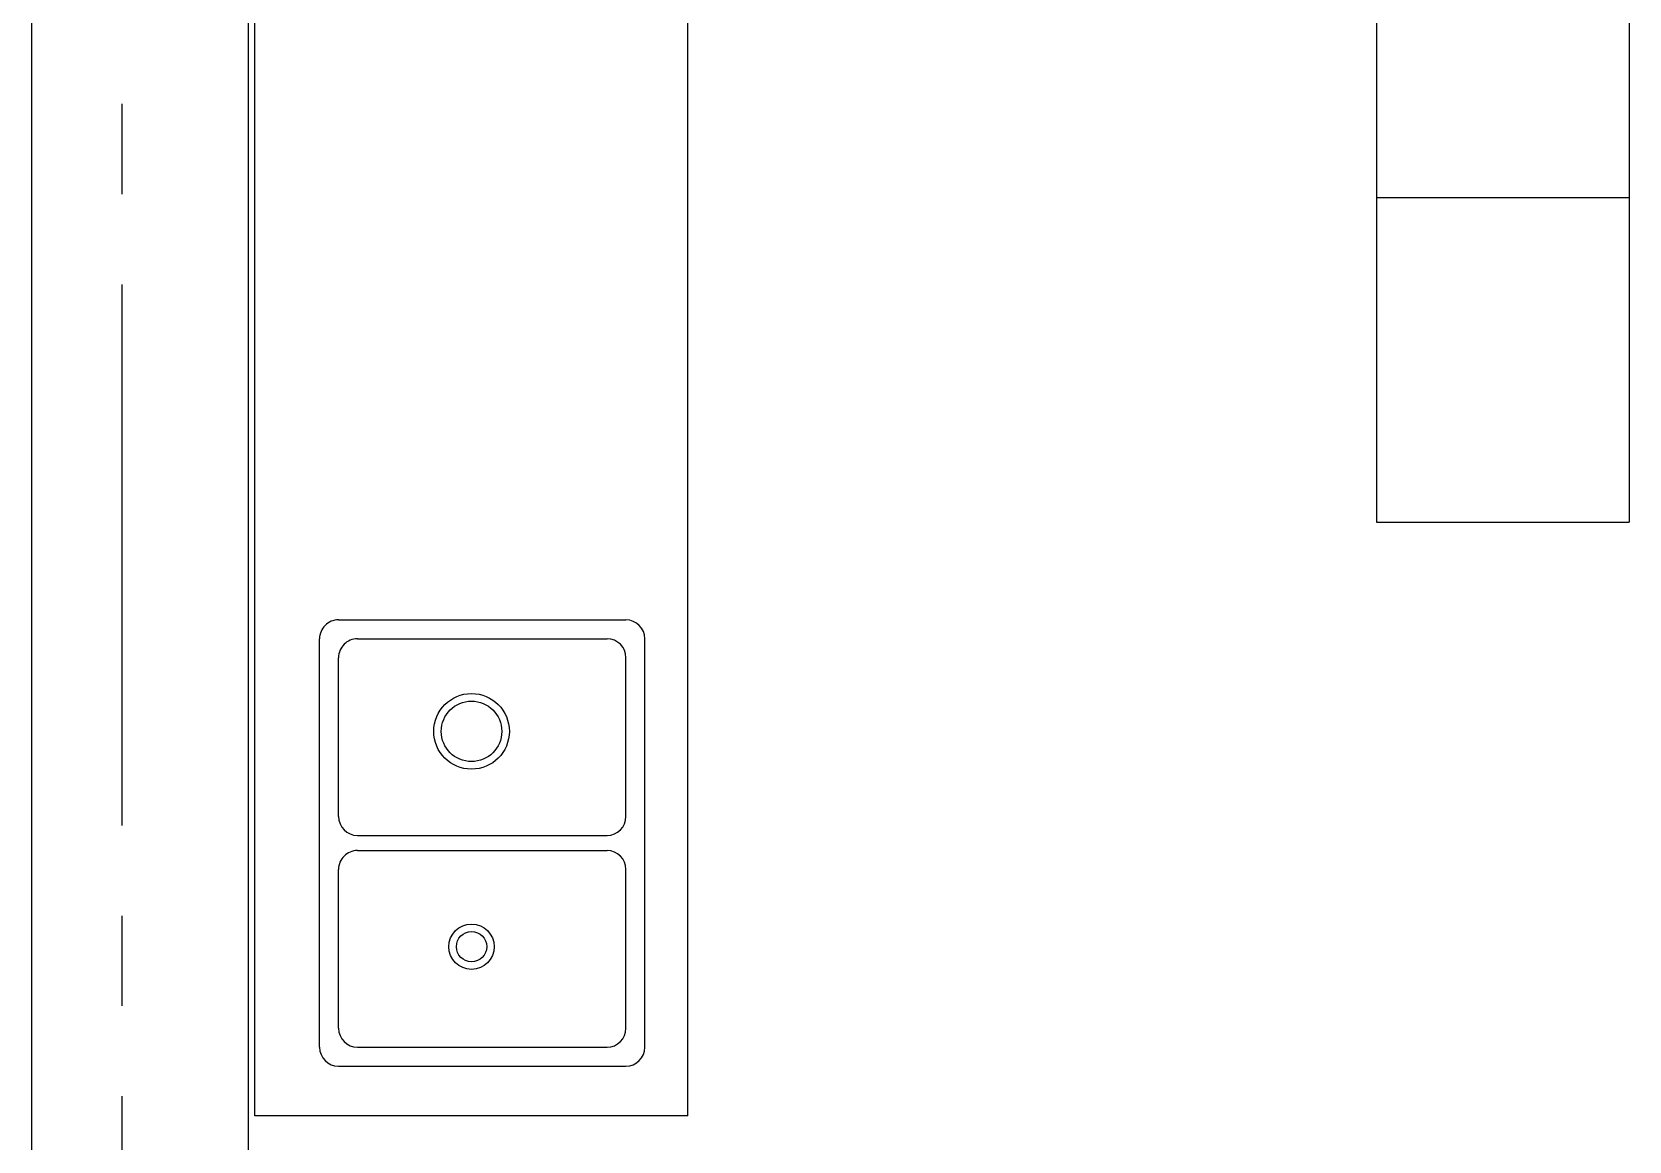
# Model space of a CAD drawing. Header units: metres. Extents: x 95 to 486, y 2972 to 3465.
# Drawn here: x 170.612 to 172.826, y 3039.607 to 3041.144 of the extents above; entities that cross this region are included whole.
import ezdxf

# ---------------------------------------------------------------- set-up
doc = ezdxf.new("R2010")
doc.units = ezdxf.units.M
doc.linetypes.add('CENTER2', pattern=[1.125, 0.75, -0.125, 0.125, -0.125])
doc.linetypes.add('DASHDOT2', pattern=[0.5, 0.25, -0.125, 0, -0.125])
for name, color, linetype in [('0_LINEAS-MEDIANERAS', 1, 'DASHDOT2'), ('0_MUROS', 7, 'Continuous'), ('E_EQUIPAMIENTO', 1, 'Continuous')]:
    doc.layers.add(name, color=color, linetype=linetype)

# ---------------------------------------------------------------- blocks, each defined once
blk = doc.blocks.new('PILETACOCINA')
at = {"color": 1}
for p, q in [((6.3553, -1.4346), (6.9214, -1.4346)), ((6.3291, -1.4608), (6.3291, -1.8592)), ((6.3816, -1.4608), (6.6017, -1.4608)), ((6.6751, -1.4608), (6.8952, -1.4608)), ((6.9476, -1.4608), (6.9476, -1.8592)), ((6.3553, -1.4871), (6.3553, -1.833)), ((6.6279, -1.4871), (6.6279, -1.833)), ((6.6489, -1.4871), (6.6489, -1.833)), ((6.9214, -1.4871), (6.9214, -1.833)), ((6.3816, -1.8592), (6.6017, -1.8592)), ((6.6751, -1.8592), (6.8952, -1.8592)), ((6.3553, -1.8854), (6.9214, -1.8854))]:
    blk.add_line(p, q, dxfattribs=at)
for centre, radius in [((6.7931, -1.6452), 0.0524), ((6.4947, -1.6452), 0.0314), ((6.7931, -1.6452), 0.0419), ((6.4947, -1.6452), 0.021)]:
    blk.add_circle(centre, radius, dxfattribs=at)
for centre, start, end in [((6.3553, -1.4608), 90, 180), ((6.9214, -1.4608), 360, 90), ((6.3816, -1.4871), 90, 180), ((6.6017, -1.4871), 360, 90), ((6.6751, -1.4871), 90, 180), ((6.8952, -1.4871), 360, 90), ((6.3816, -1.833), 180, 270), ((6.6017, -1.833), 270, 360), ((6.6751, -1.833), 180, 270), ((6.8952, -1.833), 270, 360), ((6.3553, -1.8592), 180, 270), ((6.9214, -1.8592), 270, 360)]:
    blk.add_arc(centre, 0.0262, start, end, dxfattribs=at)

msp = doc.modelspace()

# ---------------------------------------------------------------- linework, layer by layer
at = {"layer": '0_LINEAS-MEDIANERAS', "linetype": 'CENTER2'}
msp.add_line((170.7374, 3027.6693), (170.7374, 3048.0593), dxfattribs=at)
at = {"layer": '0_MUROS'}
for p, q in [((170.6124, 3027.7193), (170.6124, 3048.2093)), ((170.6124, 3027.7193), (170.6124, 3048.2093)), ((170.9124, 3027.7193), (170.9124, 3047.9093)), ((170.9124, 3027.7193), (170.9124, 3047.9093))]:
    msp.add_line(p, q, dxfattribs=at)
at = {"layer": '0_MUROS', "color": 2}
for p, q in [((170.9213, 3039.6419), (170.9213, 3042.008)), ((171.5213, 3039.6419), (171.5213, 3042.008)), ((171.5213, 3039.6419), (170.9213, 3039.6419))]:
    msp.add_line(p, q, dxfattribs=at)
at = {"layer": 'E_EQUIPAMIENTO'}
for p, q in [((172.4758, 3042.2646), (172.4758, 3040.4646)), ((172.8258, 3042.2646), (172.8258, 3040.4646)), ((172.4758, 3040.9146), (172.8258, 3040.9146)), ((172.4758, 3040.4646), (172.8258, 3040.4646))]:
    msp.add_line(p, q, dxfattribs=at)

# ---------------------------------------------------------------- block references
at = {"layer": '0_MUROS', "rotation": 90}
msp.add_blockref('PILETACOCINA', (169.5764, 3033.3817), dxfattribs=at)

doc.saveas('drawing.dxf')
